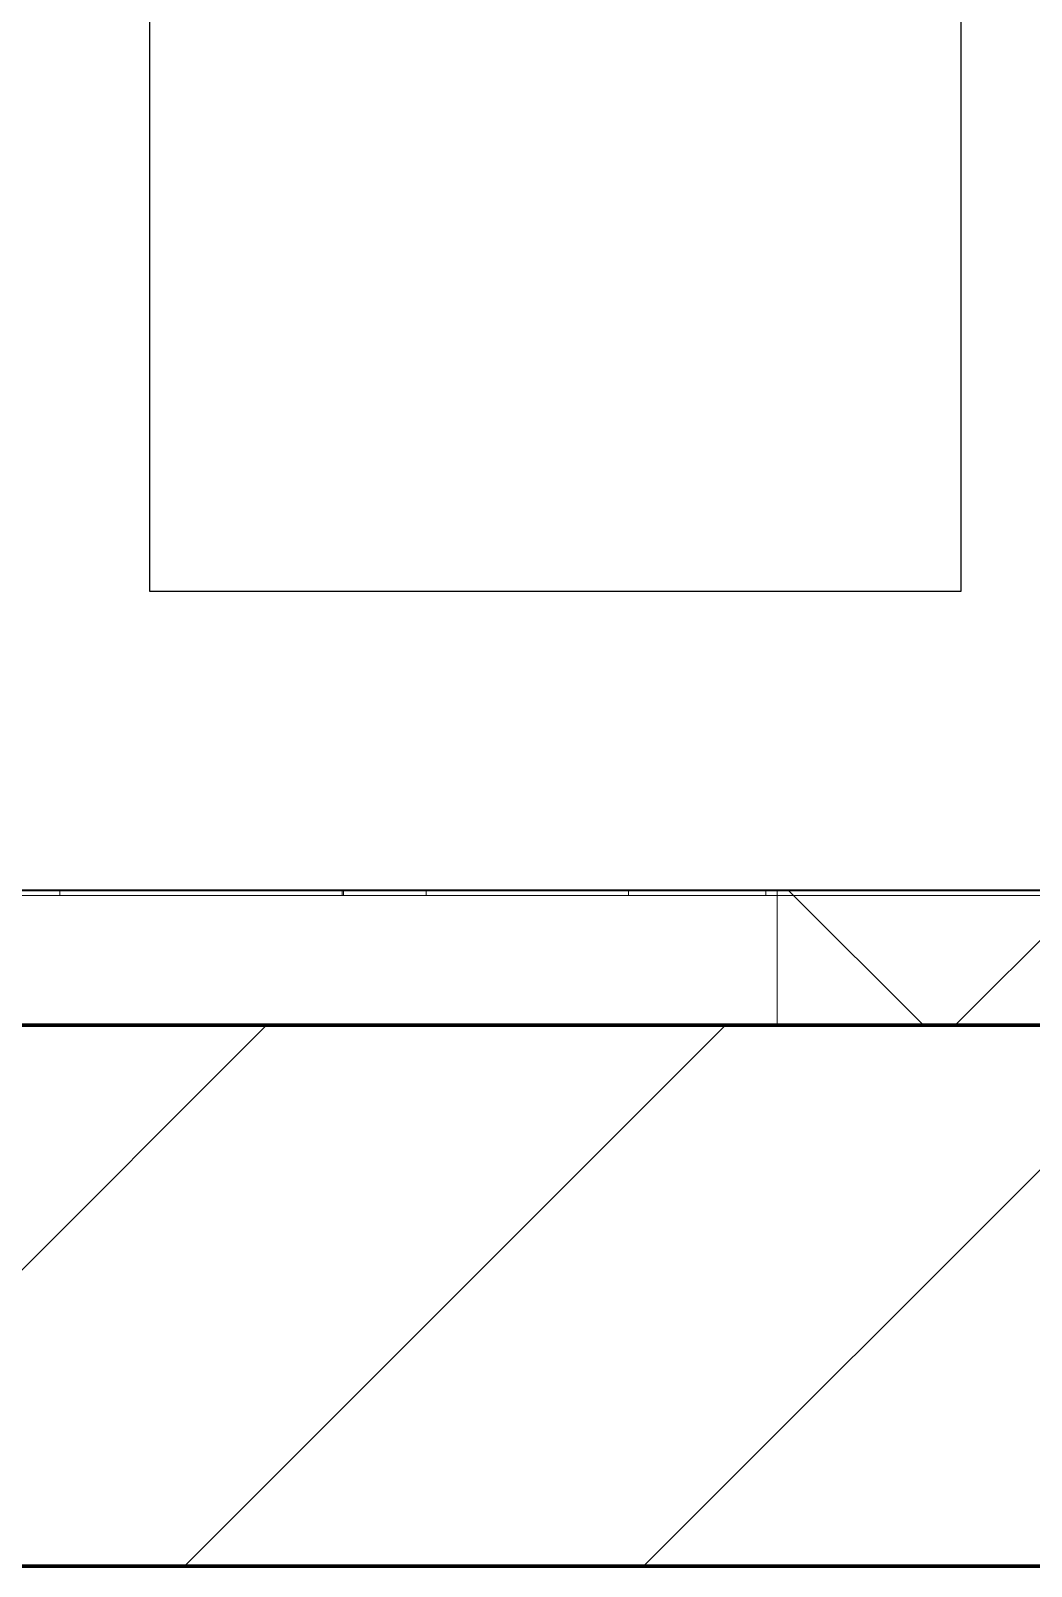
# Model space of a CAD drawing. Header units: millimetres. Extents: x -920231 to -841213, y -17301 to 22361.
# Drawn here: x -859258 to -858888, y -3376 to -2808 of the extents above; entities that cross this region are included whole.
import ezdxf
from ezdxf.xclip import XClip

# ---------------------------------------------------------------- set-up
doc = ezdxf.new("R2010")
doc.units = ezdxf.units.MM
doc.header["$XCLIPFRAME"] = 0
doc.layers.add('000 - WIPEOUT', color=250, linetype='Continuous')
doc.layers.add('A11_ALU.SOLID SHEET', color=2, linetype='Continuous')
for name, color, linetype, lineweight in [('A-GLAZ-CURT', 2, 'Continuous', 9), ('A-WALL', 5, 'Continuous', 35), ('A-WALL-FNSH', 2, 'Continuous', 35), ('A-WALL-PATT', 1, 'Continuous', 35)]:
    doc.layers.add(name, color=color, linetype=linetype, lineweight=lineweight)

# ---------------------------------------------------------------- blocks, each defined once
blk = doc.blocks.new('PPLS-PP19_Custom Tile Pattern - Custom Tile Pattern-V87-4230-01 ENLARGED MULTI-PURPOSE LEVEL - REFLECTED CEILING PLAN - SHEET 1')
at = {"layer": 'A-GLAZ-CURT'}
for p, q in [((34.85, 0), (139.22, 0)), ((34.85, -2), (34.85, 0)), ((139.22, 0), (139.22, -2)), ((170.29, 0), (245.04, 0)), ((170.29, -2), (170.29, 0)), ((195.99, 0), (213.31, 0)), ((213.31, 0), (195.99, 0)), ((230.06, 0), (300, 0)), ((245.04, 0), (245.04, -2)), ((295.8, 0), (300, 0)), ((295.8, -2), (295.8, 0)), ((300, 0), (300, -2)), ((-300, -2), (300, -2)), ((139.22, -2), (34.85, -2)), ((139.77, 0), (139.77, -2)), ((245.04, -2), (170.29, -2)), ((300, -2), (295.8, -2)), ((300, -2), (300, -50)), ((300, -50), (-300, -50))]:
    blk.add_line(p, q, dxfattribs=at)
for points, knots in [([(31.18, 0), (25.97, 0), (11.99, 0), (-16.92, 0), (-47.42, 0), (-65.35, 0), (-66.28, 0), (-66.31, 0)], [-4496.803627, -4496.803627, -4496.803627, -4496.803627, -4222.080604, -3745.412743, -2981.410125, -2542.574734, -2526.906796, -2526.906796, -2526.906796, -2526.906796]), ([(-60.6, 0), (-57.61, 0), (-53.94, 0), (-48.53, 0), (-30.79, 0), (-18.03, 0), (8.61, 0), (15.02, 0), (22.91, 0), (31, 0), (39.04, 0), (51.19, 0), (58.74, 0), (61.34, 0), (61.45, 0)], [-3954.252767, -3954.252767, -3954.252767, -3954.252767, -3689.699207, -3546.54457, -3315.260113, -2864.387349, -2439.246196, -2084.094819, -1956.422387, -1818.904206, -1645.594513, -1443.202566, -1228.752106, -1120.932285, -1120.932285, -1120.932285, -1120.932285]), ([(76.63, 0), (74.8, 0), (67.65, 0), (53.52, 0), (37, 0), (24.07, 0), (12.82, 0), (-2.9, 0), (-20.62, 0), (-32.81, 0), (-44.85, 0), (-51.43, 0), (-51.79, 0)], [-3095.572228, -3095.572228, -3095.572228, -3095.572228, -2950.589685, -2634.532728, -2313.748533, -2106.613311, -1925.670641, -1617.263037, -1290.787923, -1039.307308, -819.71621, -644.910881, -644.910881, -644.910881, -644.910881]), ([(-36.78, 0), (-32.43, 0), (-19.22, 0), (8.83, 0), (43.36, 0), (70.54, 0), (81.48, 0), (83.2, 0)], [-6191.144455, -6191.144455, -6191.144455, -6191.144455, -5862.463379, -5340.621928, -4573.028122, -4094.177415, -3889.608355, -3889.608355, -3889.608355, -3889.608355]), ([(30.82, 0), (29.27, 0), (20.14, 0), (3.54, 0), (-16.58, 0), (-34.76, 0), (-36.04, 0)], [-10462.034656, -10462.034656, -10462.034656, -10462.034656, -10363.088938, -9884.23066, -9424.652049, -9182.880979, -9182.880979, -9182.880979, -9182.880979]), ([(70.61, 0), (66.16, 0), (55.8, 0), (39.61, 0), (24.74, 0), (2.64, 0), (-17.84, 0), (-30.57, 0), (-31.82, 0), (-32, 0)], [-4647.237329, -4647.237329, -4647.237329, -4647.237329, -4326.416877, -4098.545751, -3766.694881, -3333.063701, -2994.501669, -2698.150104, -2614.070998, -2614.070998, -2614.070998, -2614.070998]), ([(-15.19, 0), (-13.07, 0), (7.48, 0), (42.24, 0), (69.23, 0), (82.99, 0)], [-461.142613, -461.142613, -461.142613, -461.142613, -429.606584, -390.253598, -348.193614, -348.193614, -348.193614, -348.193614]), ([(103.09, 0), (101.08, 0), (86.31, 0), (63.34, 0), (35.84, 0), (18.55, 0), (11.55, 0), (9.01, 0)], [-375.435014, -375.435014, -375.435014, -375.435014, -369.147452, -330.153101, -307.516438, -285.83788, -269.307637, -269.307637, -269.307637, -269.307637]), ([(11.14, 0), (12.1, 0), (15.94, 0), (21.24, 0), (24.62, 0), (24.72, 0), (24.72, 0)], [-4647.240003, -4647.240003, -4647.240003, -4647.240003, -4596.498881, -4445.288762, -4384.376941, -4376.041937, -4376.041937, -4376.041937, -4376.041937]), ([(24.69, 0), (24.54, 0), (20.99, 0), (16.4, 0), (12.55, 0), (11.19, 0)], [-4368.572414, -4368.572414, -4368.572414, -4368.572414, -4306.476363, -4080.000647, -3872.143731, -3872.143731, -3872.143731, -3872.143731]), ([(11.91, 0), (17.75, 0), (25.21, 0), (37.44, 0), (45.92, 0), (57.76, 0), (64.47, 0), (72.74, 0), (75.22, 0), (76.03, 0), (76.21, 0)], [-1549.07911, -1549.07911, -1549.07911, -1549.07911, -1206.526904, -1089.329421, -901.315459, -753.071572, -495.328968, -421.953223, -334.951786, -290.452333, -290.452333, -290.452333, -290.452333]), ([(18.16, 0), (19.15, 0), (24.25, 0), (25.66, 0), (26.12, 0)], [-5700.113719, -5700.113719, -5700.113719, -5700.113719, -5554.232259, -5302.431367, -5302.431367, -5302.431367, -5302.431367]), ([(81.96, 0), (79.53, 0), (74.06, 0), (62.26, 0), (51.85, 0), (43.81, 0), (29.53, 0), (20.67, 0), (18.85, 0), (18.16, 0)], [-7119.293879, -7119.293879, -7119.293879, -7119.293879, -6924.452779, -6738.82075, -6548.303034, -6314.283804, -6135.05769, -5972.647715, -5832.674503, -5832.674503, -5832.674503, -5832.674503]), ([(27.44, 0), (27.9, 0), (29.54, 0), (38.07, 0), (53.39, 0), (71.67, 0), (79.98, 0), (82.01, 0), (82.36, 0)], [-5037.309798, -5037.309798, -5037.309798, -5037.309798, -4887.603822, -4705.298446, -4353.683244, -3960.84581, -3759.045785, -3711.701957, -3711.701957, -3711.701957, -3711.701957]), ([(53.18, 0), (53.06, 0), (52.22, 0), (44.99, 0), (36.46, 0), (30.82, 0)], [-622.740158, -622.740158, -622.740158, -622.740158, -566.066452, -360.610861, 0, 0, 0, 0]), ([(136.44, 0), (121.66, 0), (86.93, 0), (51.16, 0), (31.18, 0)], [-106.750556, -106.750556, -106.750556, -106.750556, -59.610984, 0, 0, 0, 0]), ([(34.85, 0), (38.34, 0), (49.1, 0), (65.59, 0), (77.93, 0), (82.99, 0)], [-133.562983, -133.562983, -133.562983, -133.562983, -118.513713, -97.899267, -83.123653, -83.123653, -83.123653, -83.123653]), ([(82.45, 0), (78.02, 0), (68.94, 0), (57.82, 0), (46.51, 0), (41.18, 0), (36.02, 0), (35.54, 0), (35.54, 0)], [-373.637621, -373.637621, -373.637621, -373.637621, -357.622665, -341.267687, -334.000314, -326.15566, -319.318397, -317.489778, -317.489778, -317.489778, -317.489778]), ([(36.29, 0), (37.77, 0), (48.82, 0), (64.79, 0), (95.91, 0), (124.45, 0), (132.42, 0), (134.6, 0)], [-314.598523, -314.598523, -314.598523, -314.598523, -305.899624, -287.17622, -249.500363, -194.761443, -152.241002, -152.241002, -152.241002, -152.241002]), ([(61.47, 0), (61.47, 0), (61.21, 0), (54.61, 0), (53.71, 0), (53.56, 0)], [-1113.311073, -1113.311073, -1113.311073, -1113.311073, -1096.402191, -891.204116, -747.28819, -747.28819, -747.28819, -747.28819]), ([(76.22, 0), (75.58, 0), (73.64, 0), (71.05, 0), (70.61, 0)], [-193.634889, -193.634889, -193.634889, -193.634889, -31.537676, 0, 0, 0, 0]), ([(168.37, 0), (167.68, 0), (162.47, 0), (147.02, 0), (113.36, 0), (90.61, 0), (82.99, 0)], [-543.375029, -543.375029, -543.375029, -543.375029, -530.793311, -458.593899, -401.860199, -374.282512, -374.282512, -374.282512, -374.282512]), ([(114.39, 0), (114.2, 0), (112.08, 0), (105.42, 0), (92.56, 0), (87.6, 0), (83.03, 0)], [-8148.58938, -8148.58938, -8148.58938, -8148.58938, -8105.191388, -7723.759874, -7531.75727, -7148.334639, -7148.334639, -7148.334639, -7148.334639]), ([(83.12, 0), (85.24, 0), (86.57, 0), (92.51, 0), (94.33, 0)], [-3674.538265, -3674.538265, -3674.538265, -3674.538265, -3336.541051, -2783.776468, -2783.776468, -2783.776468, -2783.776468]), ([(83.63, 0), (90.04, 0), (104.49, 0), (116.36, 0), (128.82, 0), (129.02, 0), (129.02, 0)], [-82.494784, -82.494784, -82.494784, -82.494784, -63.759246, -39.050993, -35.895543, -35.445596, -35.445596, -35.445596, -35.445596]), ([(83.74, 0), (84.1, 0), (102.43, 0), (120.63, 0), (138.28, 0), (138.53, 0)], [-347.429871, -347.429871, -347.429871, -347.429871, -346.313304, -291.370682, -290.5735, -290.5735, -290.5735, -290.5735]), ([(94.4, 0), (94.4, 0), (94.64, 0), (99.11, 0), (108.97, 0), (120.79, 0), (139.94, 0), (163.31, 0), (185.23, 0), (193.62, 0), (194.69, 0), (194.79, 0)], [-2348.345796, -2348.345796, -2348.345796, -2348.345796, -2310.419338, -2233.599744, -2052.234781, -1843.028543, -1530.39897, -1095.004608, -529.74427, -295.064701, -265.121568, -265.121568, -265.121568, -265.121568]), ([(129.02, 0), (129, 0), (124.41, 0), (122.35, 0), (114.96, 0), (108.04, 0), (103.09, 0)], [-35.354907, -35.354907, -35.354907, -35.354907, -31.430235, -22.807238, -15.488593, 0, 0, 0, 0]), ([(157.9, 0), (156.77, 0), (151.67, 0), (143.29, 0), (134.04, 0), (126.24, 0), (118.6, 0), (114.23, 0), (111.98, 0), (105.66, 0), (105.23, 0), (105.23, 0)], [-10292.955006, -10292.955006, -10292.955006, -10292.955006, -10098.273015, -9847.788484, -9677.714971, -9567.007022, -9453.21225, -9220.200448, -9012.77275, -8966.157302, -8929.495943, -8929.495943, -8929.495943, -8929.495943]), ([(105.26, 0), (105.52, 0), (111.01, 0), (112.65, 0), (113.59, 0)], [-8920.561005, -8920.561005, -8920.561005, -8920.561005, -8814.835624, -8577.462505, -8577.462505, -8577.462505, -8577.462505]), ([(193.8, 0), (193.33, 0), (190.11, 0), (183.13, 0), (171, 0), (161.95, 0), (161.28, 0), (158.35, 0), (157.85, 0), (157.77, 0)], [-11665.349007, -11665.349007, -11665.349007, -11665.349007, -11565.880756, -11105.624034, -10839.086983, -10768.332124, -10666.779182, -10580.760289, -10550.278881, -10550.278881, -10550.278881, -10550.278881]), ([(300, 0), (286.53, 0), (254.22, 0), (207.11, 0), (177.41, 0), (159.34, 0), (158.33, 0), (158.3, 0)], [-285.253232, -285.253232, -285.253232, -285.253232, -244.693688, -187.987675, -143.776725, -129.632772, -123.352749, -123.352749, -123.352749, -123.352749]), ([(159.07, 0), (159.13, 0), (160.84, 0), (165.21, 0), (174.15, 0), (185.98, 0), (208.82, 0), (219.42, 0), (230.06, 0)], [-115.643202, -115.643202, -115.643202, -115.643202, -114.681583, -87.660824, -65.295536, -41.623857, -24.459831, 0, 0, 0, 0]), ([(215.22, 0), (214.62, 0), (210.55, 0), (203.98, 0), (187.54, 0), (175.3, 0), (169.49, 0)], [-203.825446, -203.825446, -203.825446, -203.825446, -198.527383, -184.406837, -162.427601, -142.916156, -142.916156, -142.916156, -142.916156]), ([(170.29, 0), (170.39, 0), (171.48, 0), (172.17, 0), (172.45, 0)], [-59.471458, -59.471458, -59.471458, -59.471458, -56.742688, -29.735729, -29.735729, -29.735729, -29.735729]), ([(172.07, 0), (177.66, 0), (187.87, 0), (201.08, 0), (207.47, 0), (213.96, 0), (215.11, 0)], [-255.364076, -255.364076, -255.364076, -255.364076, -237.955587, -223.92608, -215.862851, -208.75215, -208.75215, -208.75215, -208.75215]), ([(219.84, 0), (220.8, 0), (227.72, 0), (240.28, 0), (245.04, 0)], [-10674.31991, -10674.31991, -10674.31991, -10674.31991, -10511.382485, -9932.504441, -9932.504441, -9932.504441, -9932.504441]), ([(300, 0), (288.22, 0), (262, 0), (236.09, 0), (226.69, 0), (226.61, 0)], [-12528.858583, -12528.858583, -12528.858583, -12528.858583, -11905.454923, -11162.864862, -11156.418468, -11156.418468, -11156.418468, -11156.418468]), ([(284.78, 0), (284.83, 0), (285.23, 0), (287.47, 0), (293.59, 0), (297.76, 0), (300, 0)], [-4096.535135, -4096.535135, -4096.535135, -4096.535135, -4053.389046, -3959.664717, -3862.421465, -3746.95702, -3746.95702, -3746.95702, -3746.95702]), ([(295.8, 0), (294.18, 0), (290.94, 0), (286.68, 0), (285.79, 0)], [-4679.165325, -4679.165325, -4679.165325, -4679.165325, -4358.271401, -4213.061173, -4213.061173, -4213.061173, -4213.061173])]:
    blk.add_open_spline(points, degree=3, knots=knots, dxfattribs=at)
for points in [[(80.35, 0), (79.57, 0), (78.27, 0), (76.63, 0)], [(83.04, 0), (82.58, 0), (82.09, 0), (81.72, 0)], [(195.11, 0), (194.91, 0), (194.44, 0), (193.8, 0)], [(225.93, 0), (222.55, 0), (219.92, 0), (219.04, 0)]]:
    blk.add_open_spline(points, degree=3, dxfattribs=at)
blk = doc.blocks.new('PPLS-PP19_Custom Tile Pattern - Custom Tile Pattern-V88-4230-01 ENLARGED MULTI-PURPOSE LEVEL - REFLECTED CEILING PLAN - SHEET 1')
at = {"layer": 'A-GLAZ-CURT'}
for p, q in [((-300, 0), (-202.31, 0)), ((-300, -2), (-300, 0)), ((-293.07, 0), (-275.75, 0)), ((-275.75, 0), (-293.07, 0)), ((-222.32, 0), (-205, 0)), ((-205, 0), (-222.32, 0)), ((-300, -2), (300, -2)), ((-300, -50), (-300, -2)), ((-202.31, -2), (-300, -2)), ((300, -50), (-300, -50))]:
    blk.add_line(p, q, dxfattribs=at)
at = {"layer": 'A-GLAZ-CURT', "flags": 128}
for points in [[(-300, 0), (-291.7, 0), (-283.58, 0), (-275.62, 0), (-267.8, 0), (-260.12, 0), (-252.56, 0), (-245.12, 0), (-237.77, 0), (-230.5, 0)], [(-174.21, 0), (-178.96, 0), (-183.97, 0), (-189.27, 0), (-194.85, 0), (-200.68, 0), (-206.74, 0), (-213.02, 0), (-219.49, 0), (-226.14, 0), (-232.95, 0), (-239.91, 0), (-247.01, 0), (-254.25, 0), (-261.61, 0), (-269.09, 0), (-276.68, 0), (-284.36, 0), (-292.14, 0), (-300, 0)], [(-229.69, 0), (-223.32, 0), (-216.2, 0), (-209.18, 0), (-202.31, 0)]]:
    blk.add_lwpolyline(points, dxfattribs=at)
at = {"layer": 'A-GLAZ-CURT'}
for points, knots in [([(-300, 0), (-284.65, 0), (-236.57, 0), (-184.21, 0), (-151.15, 0), (-140.66, 0)], [-5323.127839, -5323.127839, -5323.127839, -5323.127839, -4502.809032, -2700.551212, -1671.606487, -1671.606487, -1671.606487, -1671.606487]), ([(-230, 0), (-246.52, 0), (-269.07, 0), (-294.48, 0), (-300, 0)], [-14786.881092, -14786.881092, -14786.881092, -14786.881092, -13729.592194, -13439.944408, -13439.944408, -13439.944408, -13439.944408]), ([(-137.88, 0), (-140.56, 0), (-147.66, 0), (-147.69, 0), (-158.72, 0), (-174.02, 0), (-185.59, 0), (-209.77, 0), (-232.01, 0), (-255.22, 0), (-262.59, 0), (-264.9, 0), (-265.4, 0)], [-3187.727384, -3187.727384, -3187.727384, -3187.727384, -2919.378265, -2477.344047, -2237.412286, -2029.680487, -1755.085331, -1400.429864, -858.079193, -543.655514, -208.940337, 0, 0, 0, 0]), ([(-258.6, 0), (-257.91, 0), (-254.26, 0), (-243.74, 0), (-234.41, 0), (-229.69, 0)], [-5722.54675, -5722.54675, -5722.54675, -5722.54675, -5657.471696, -5413.335975, -5152.77969, -5152.77969, -5152.77969, -5152.77969]), ([(-133.82, 0), (-135.51, 0), (-137.8, 0), (-149.31, 0), (-162.01, 0), (-177.91, 0), (-199.46, 0), (-216.65, 0), (-231.26, 0), (-233.46, 0), (-234, 0)], [-2731.647847, -2731.647847, -2731.647847, -2731.647847, -2418.507304, -2308.929706, -2113.765672, -1763.376603, -1422.553702, -978.033455, -846.069444, -682.911962, -682.911962, -682.911962, -682.911962]), ([(-233.49, 0), (-233.44, 0), (-232.72, 0), (-231.94, 0), (-230.58, 0)], [-455.274641, -455.274641, -455.274641, -455.274641, -440.605512, -227.637321, -227.637321, -227.637321, -227.637321]), ([(-229.83, 0), (-229.3, 0), (-227.66, 0), (-225.3, 0), (-223.63, 0)], [-191.173408, -191.173408, -191.173408, -191.173408, -119.536984, 0, 0, 0, 0]), ([(-157.85, 0), (-175, 0), (-198.42, 0), (-224.41, 0), (-229.69, 0)], [-16497.233872, -16497.233872, -16497.233872, -16497.233872, -15131.813646, -14793.460821, -14793.460821, -14793.460821, -14793.460821]), ([(-229.35, 0), (-227.01, 0), (-221.39, 0), (-213.1, 0), (-200.2, 0), (-185.8, 0), (-172.42, 0), (-160.64, 0), (-158.69, 0)], [-5146.45144, -5146.45144, -5146.45144, -5146.45144, -5017.494783, -4832.723979, -4666.091899, -4349.945572, -4000.813434, -3879.041757, -3879.041757, -3879.041757, -3879.041757]), ([(-223.63, 0), (-219.39, 0), (-206.17, 0), (-188.58, 0), (-171.03, 0), (-161.85, 0), (-157.86, 0)], [-5463.295695, -5463.295695, -5463.295695, -5463.295695, -5161.076232, -4739.070012, -4465.409639, -4253.012251, -4253.012251, -4253.012251, -4253.012251])]:
    blk.add_open_spline(points, degree=3, knots=knots, dxfattribs=at)
blk = doc.blocks.new('*U1487')
at = {"color": 3}
blk.add_wipeout([(-200, -650), (200, -650), (200, -950), (-200, -950)], dxfattribs=at).dxf.layer = '000 - WIPEOUT'
at = {"layer": 'A11_ALU.SOLID SHEET', "color": 0, "linetype": 'ByBlock'}
blk.add_lwpolyline([(-200, -950), (200, -950), (200, -650), (-200, -650)], close=True, dxfattribs=at)
blk = doc.blocks.new('*U1512')
at = {"layer": 'A11_ALU.SOLID SHEET', "linetype": 'ByBlock', "rotation": 90}
blk.add_blockref('*U1487', (-115182, -6394.5), dxfattribs=at)

msp = doc.modelspace()

# ---------------------------------------------------------------- block references
ref = msp.add_blockref('*U1512', (-744682.37, 3579.02))
XClip(ref).set_block_clipping_path([(-170955.001718735, -20880.0077451951), (-101425.4223389953, 14393.0014498747)])

# ---------------------------------------------------------------- next in the draw order: hatches: boundary and pattern name
at = {"layer": 'A-WALL-PATT', "lineweight": 9}
h = msp.add_hatch(dxfattribs=at)
h.set_pattern_fill('FP_3', color=256, style=0, pattern_type=2)
h.set_pattern_definition([(45, (0, 0), (-212.13203, 212.13203), []), (135, (0, 0), (-212.13203, -212.13203), [])])
h.paths.add_polyline_path([(-850767.37, -3175.94), (-850767.37, -3125.94), (-868697.34, -3125.94), (-868743.96, -3175.94), (-850867, -3175.94)])
h = msp.add_hatch(dxfattribs=at)
h.set_pattern_fill('FP_2', color=256, style=0, pattern_type=2)
h.set_pattern_definition([(45, (0, 0), (-84.852814, 84.852814), [])])
h.paths.add_polyline_path([(-850567.37, -3375.94), (-850567.37, -3175.94), (-868402.13, -3175.94), (-868588.64, -3375.94), (-850766.31, -3375.94)])

# ---------------------------------------------------------------- next in the draw order: linework, layer by layer
at = {"layer": 'A-WALL', "color": 7, "lineweight": 70}
for p, q in [((-868402.13, -3175.94), (-850767.37, -3175.94)), ((-850767.37, -3175.94), (-868402.13, -3175.94)), ((-850766.31, -3375.94), (-868588.64, -3375.94))]:
    msp.add_line(p, q, dxfattribs=at)
at = {"layer": 'A-WALL-FNSH', "color": 250}
msp.add_line((-868697.34, -3125.94), (-850817.37, -3125.94), dxfattribs=at)

# ---------------------------------------------------------------- next in the draw order: block references
at = {"layer": 'A-GLAZ-CURT'}
for name, p in [('PPLS-PP19_Custom Tile Pattern - Custom Tile Pattern-V87-4230-01 ENLARGED MULTI-PURPOSE LEVEL - REFLECTED CEILING PLAN - SHEET 1', (-859282.37, -3125.94)), ('PPLS-PP19_Custom Tile Pattern - Custom Tile Pattern-V88-4230-01 ENLARGED MULTI-PURPOSE LEVEL - REFLECTED CEILING PLAN - SHEET 1', (-858682.37, -3125.94))]:
    msp.add_blockref(name, p, dxfattribs=at)

doc.saveas('drawing.dxf')
